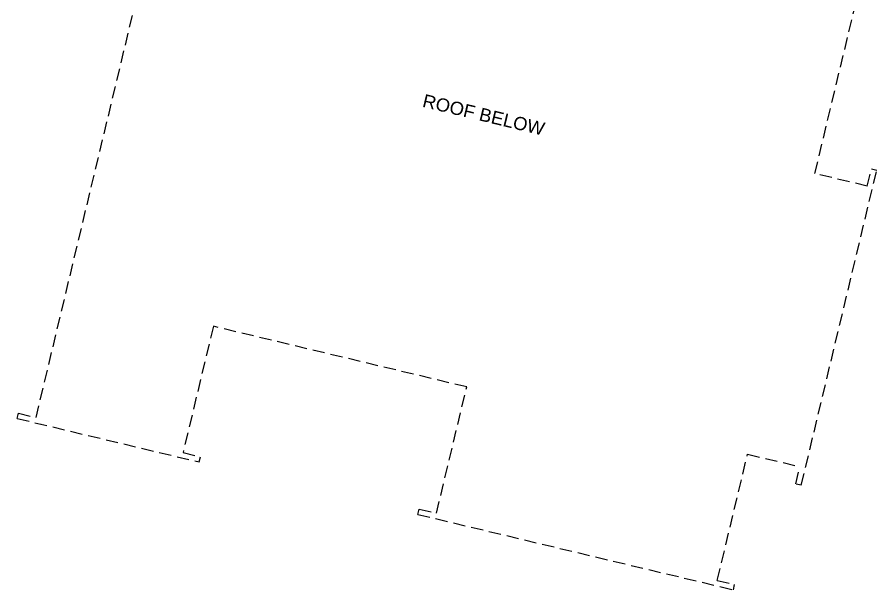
# Model space of a CAD drawing. Header units: inches. Extents: x 69220657 to 69222831, y 27675098 to 27677452.
# Drawn here: x 69220657 to 69222422, y 27675098 to 27676275 of the extents above; entities that cross this region are included whole.
import ezdxf
from ezdxf.enums import TextEntityAlignment as Align

# ---------------------------------------------------------------- set-up
doc = ezdxf.new("R2010")
doc.units = ezdxf.units.IN
doc.header["$LTSCALE"] = 100
doc.header["$MEASUREMENT"] = 0
doc.linetypes.add('DASHED2', pattern=[0.375, 0.25, -0.125])
doc.layers.add('A-MISC', color=3, linetype='DASHED2')
doc.layers.add('A-WALL', color=5, linetype='CONTINUOUS')
doc.styles.add('Annotative', font='arial.ttf')

msp = doc.modelspace()

# ---------------------------------------------------------------- linework, layer by layer
at = {"layer": 'A-MISC'}
for p, q in [((69221111.2, 27677190.2), (69220694.8, 27675452.4)), ((69222294.6, 27675953.5), (69222420.5, 27676479.1)), ((69222266.6, 27675312.9), (69222421.7, 27675960.6)), ((69222402.1, 27675927.8), (69222410.6, 27675963.2)), ((69222410.6, 27675963.2), (69222421.7, 27675960.6)), ((69222402.1, 27675927.8), (69222294.6, 27675953.5)), ((69221059.5, 27675639.6), (69220997.3, 27675380)), ((69221579.8, 27675515), (69221059.5, 27675639.6)), ((69221517.6, 27675255.3), (69221579.8, 27675515)), ((69220656.8, 27675450.2), (69220659.3, 27675460.9)), ((69220656.8, 27675450.2), (69221030.2, 27675360.8)), ((69220659.3, 27675460.9), (69220694.8, 27675452.4)), ((69220997.3, 27675380), (69221032.8, 27675371.5)), ((69221030.2, 27675360.8), (69221032.8, 27675371.5)), ((69222094.2, 27675117.2), (69222156.4, 27675376.8)), ((69222156.4, 27675376.8), (69222263.9, 27675351.1)), ((69222255.4, 27675315.6), (69222263.9, 27675351.1)), ((69222266.6, 27675312.9), (69222256.4, 27675315.3)), ((69221479.5, 27675253.1), (69221482.1, 27675263.8)), ((69221482.1, 27675263.8), (69221517.6, 27675255.3)), ((69221479.5, 27675253.1), (69222127.2, 27675098)), ((69222094.2, 27675117.2), (69222129.7, 27675108.7)), ((69222127.2, 27675098), (69222129.7, 27675108.7))]:
    msp.add_line(p, q, dxfattribs=at)
at = {"layer": 'A-WALL'}
msp.add_line((69220706.4, 27675438.3), (69220707.3, 27675438.1), dxfattribs=at)
msp.add_line((69220706.4, 27675438.3), (69220707.3, 27675438.1), dxfattribs=at)

# ---------------------------------------------------------------- texts
at = {"layer": 'A-MISC', "style": 'Annotative'}
msp.add_text('ROOF BELOW', height=27, rotation=346.5277, dxfattribs=at).set_placement((69221614.6, 27676074.5), align=Align.MIDDLE)

doc.saveas('drawing.dxf')
